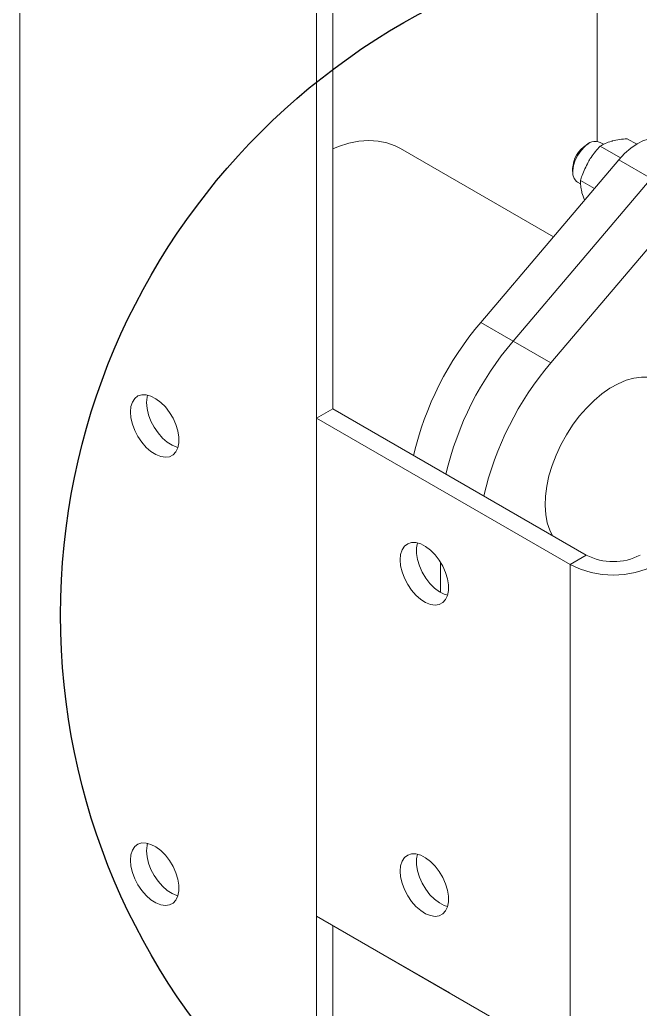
# Model space of a CAD drawing. Header units: millimetres. Extents: x 953 to 17674, y 376 to 6295.
# Drawn here: x 2535 to 2697.6, y 2617.4 to 2876.9 of the extents above; entities that cross this region are included whole.
import ezdxf

# ---------------------------------------------------------------- set-up
doc = ezdxf.new("R2010")
doc.units = ezdxf.units.MM

msp = doc.modelspace()

# ---------------------------------------------------------------- linework, layer by layer
at = {"linetype": 'Continuous', "lineweight": 20}
for p, q in [((2534.99837, 1659.05606), (2534.99837, 2981.85215)), ((2686.31922, 2979.40286), (2686.31922, 2845.0161)), ((2617.02275, 2774.8659), (2617.02275, 2939.39892)), ((2612.78012, 1614.15361), (2612.78012, 2936.9497)), ((2694.25573, 2845.72962), (2696.71264, 2844.31128)), ((2674.88889, 2820.01323), (2634.77833, 2843.16856)), ((2684.17176, 2844.44988), (2683.49018, 2844.05638)), ((2687.14889, 2843.78504), (2692.4593, 2840.7194)), ((2688.02398, 2844.25558), (2687.17219, 2844.74731)), ((2692.02264, 2840.219), (2655.83312, 2797.54086)), ((2700.5079, 2835.32056), (2692.02264, 2840.219)), ((2679.92976, 2837.8889), (2679.9298, 2837.10187)), ((2700.5079, 2835.32056), (2664.31838, 2792.64243)), ((2681.97696, 2834.77123), (2685.6198, 2832.66826)), ((2681.17267, 2834.35477), (2682.0103, 2833.87122)), ((2710.40743, 2829.60568), (2674.21792, 2786.92755)), ((2664.31838, 2792.64243), (2655.83312, 2797.54086)), ((2674.21792, 2786.92755), (2664.31838, 2792.64243)), ((2612.78012, 2772.41668), (2617.02275, 2774.8659)), ((2612.78012, 2772.41668), (2617.02275, 2774.8659)), ((2683.49077, 2736.49473), (2617.02275, 2774.8659)), ((2683.49077, 2736.49473), (2617.02275, 2774.8659)), ((2679.24814, 2734.04551), (2612.78012, 2772.41668)), ((2612.78012, 2772.41668), (2612.78012, 2641.77019)), ((2679.24814, 2734.04551), (2612.78012, 2772.41668)), ((2683.49077, 2736.49473), (2679.24814, 2734.04551)), ((2683.49077, 2736.49473), (2679.24814, 2734.04551)), ((2645.30699, 2734.6206), (2645.30699, 2726.69271)), ((2645.30699, 2734.6206), (2645.30699, 2726.69266)), ((2679.24814, 2720.98297), (2679.24814, 2734.04551)), ((2679.24814, 2603.39899), (2679.24814, 2734.04551)), ((2612.78012, 2641.77019), (2647.69179, 2621.61611)), ((2612.78012, 2641.77016), (2679.24814, 2603.39899)), ((2617.02275, 2342.91589), (2617.02275, 2639.3209))]:
    msp.add_line(p, q, dxfattribs=at)
at = {"linetype": 'Continuous', "lineweight": 20, "flags": 128}
for points in [[(2634.77833, 2843.16856), (2633.40361, 2843.86872), (2631.23241, 2844.64172), (2628.91263, 2845.09611), (2626.46297, 2845.22829), (2623.90316, 2845.03697), (2621.25377, 2844.52373), (2618.53618, 2843.69293), (2617.02275, 2843.10377)], [(2704.42521, 2845.17947), (2704.39887, 2845.19453), (2703.12326, 2845.70622), (2701.69361, 2845.88204), (2700.14552, 2845.71751), (2698.51741, 2845.21691), (2696.84976, 2844.39262), (2695.18399, 2843.26503), (2693.56151, 2841.86213), (2692.02264, 2840.219)], [(2683.1192, 2843.68894), (2682.13023, 2842.66646), (2681.26955, 2841.44822), (2680.5913, 2840.11074), (2680.13805, 2838.73815), (2679.9383, 2837.4166), (2680.00459, 2836.22918), (2680.33277, 2835.25047), (2680.9022, 2834.54204), (2681.17267, 2834.35477)], [(2674.67112, 2741.58623), (2673.93937, 2743.03825), (2673.28525, 2744.98364), (2672.87364, 2747.14223), (2672.71032, 2749.48347), (2672.79761, 2751.97454), (2673.13428, 2754.58057), (2673.71561, 2757.26497), (2674.53339, 2759.98988), (2675.57618, 2762.71727), (2676.82934, 2765.40871), (2678.27531, 2768.02651), (2679.89371, 2770.53389), (2681.66189, 2772.89569), (2683.555, 2775.07856), (2685.54648, 2777.0521), (2687.60835, 2778.78856), (2689.71169, 2780.26346), (2691.82695, 2781.45616), (2693.92448, 2782.3499), (2695.97479, 2782.93206), (2697.94912, 2783.19469), (2699.81974, 2783.13386)], [(2563.98975, 2774.04517), (2564.11998, 2775.44935), (2564.50546, 2776.64554), (2565.13041, 2777.58492), (2565.96914, 2778.2289), (2566.9874, 2778.55128), (2568.14349, 2778.53869), (2569.39003, 2778.19179), (2570.67601, 2777.52475), (2571.94885, 2776.56481), (2573.15635, 2775.35125), (2574.24914, 2773.9339), (2575.18244, 2772.37062), (2575.91798, 2770.72565), (2576.42577, 2769.06607), (2576.68497, 2767.45985), (2576.68497, 2765.97289), (2576.42577, 2764.66604), (2575.91798, 2763.59273), (2575.18244, 2762.79691), (2574.24914, 2762.3113), (2573.15635, 2762.15555), (2571.94885, 2762.33624), (2570.67601, 2762.84589), (2569.39003, 2763.66361), (2568.14349, 2764.75594), (2566.9874, 2766.07813), (2565.96914, 2767.57609), (2565.13041, 2769.18853), (2564.50546, 2770.84947), (2564.11998, 2772.49072), (2563.98975, 2774.04517)], [(2568.23238, 2776.49438), (2568.36261, 2777.89856), (2568.50659, 2778.47025)], [(2576.44343, 2764.72178), (2576.19147, 2764.78546), (2574.91864, 2765.29511), (2573.63265, 2766.11283), (2572.38612, 2767.20515), (2571.23003, 2768.52735), (2570.21176, 2770.02531), (2569.37304, 2771.63775), (2568.74809, 2773.29869), (2568.36261, 2774.93994), (2568.23238, 2776.49438)], [(2634.70044, 2735.26615), (2634.83068, 2736.67023), (2635.21615, 2737.86652), (2635.84111, 2738.80581), (2636.67983, 2739.44988), (2637.6981, 2739.77217), (2638.8541, 2739.75972), (2640.10072, 2739.41277), (2641.3867, 2738.74573), (2642.65954, 2737.7857), (2643.86704, 2736.57223), (2644.95983, 2735.15488), (2645.89304, 2733.59165), (2646.62867, 2731.94654), (2647.13646, 2730.28696), (2647.39566, 2728.68083), (2647.39566, 2727.19388), (2647.13646, 2725.88703), (2646.62867, 2724.81372), (2645.89304, 2724.01795), (2644.95983, 2723.53219), (2643.86704, 2723.37654), (2642.65954, 2723.55723), (2641.3867, 2724.06678), (2640.10072, 2724.8845), (2638.8541, 2725.97687), (2637.6981, 2727.29902), (2636.67983, 2728.79707), (2635.84111, 2730.40952), (2635.21615, 2732.07036), (2634.83068, 2733.71161), (2634.70044, 2735.26615)], [(2634.70044, 2735.2661), (2634.83068, 2736.67023), (2635.21615, 2737.86647), (2635.84111, 2738.80581), (2636.67983, 2739.44983), (2637.6981, 2739.77217), (2638.8541, 2739.75967), (2640.10072, 2739.41273), (2641.3867, 2738.74568), (2642.65954, 2737.7857), (2643.86704, 2736.57218), (2644.95983, 2735.15483), (2645.89304, 2733.5916), (2646.62867, 2731.94654), (2647.13646, 2730.28696), (2647.39566, 2728.68078), (2647.39566, 2727.19383), (2647.13646, 2725.88698), (2646.62867, 2724.81367), (2645.89304, 2724.0179), (2644.95983, 2723.53219), (2643.86704, 2723.37651), (2642.65954, 2723.55716), (2641.3867, 2724.06678), (2640.10072, 2724.88448), (2638.8541, 2725.97685), (2637.6981, 2727.29904), (2636.67983, 2728.79702), (2635.84111, 2730.40947), (2635.21615, 2732.07036), (2634.83068, 2733.71161), (2634.70044, 2735.2661)], [(2639.21728, 2739.69114), (2638.97569, 2738.44001), (2638.97569, 2736.95306), (2639.2349, 2735.34694), (2639.74268, 2733.68735), (2640.47831, 2732.04224), (2641.41161, 2730.47896), (2642.50431, 2729.06166), (2643.71182, 2727.8482), (2644.98465, 2726.88816), (2646.27072, 2726.22107), (2647.15404, 2725.94271)], [(2639.21728, 2739.69114), (2638.97569, 2738.43996), (2638.97569, 2736.95301), (2639.2349, 2735.34689), (2639.74268, 2733.6873), (2640.47831, 2732.04219), (2641.41161, 2730.47896), (2642.50431, 2729.06163), (2643.71182, 2727.84812), (2644.98465, 2726.88816), (2646.27072, 2726.22105), (2647.15412, 2725.94266)], [(2563.98975, 2656.46335), (2564.11998, 2657.86743), (2564.50546, 2659.06372), (2565.13041, 2660.003), (2565.96914, 2660.64708), (2566.9874, 2660.96937), (2568.14349, 2660.95687), (2569.39003, 2660.60997), (2570.67601, 2659.94283), (2571.94885, 2658.98289), (2573.15635, 2657.76943), (2574.24914, 2656.35198), (2575.18244, 2654.7888), (2575.91798, 2653.14374), (2576.42577, 2651.48415), (2576.68497, 2649.87803), (2576.68497, 2648.39108), (2576.42577, 2647.08422), (2575.91798, 2646.01091), (2575.18244, 2645.2151), (2574.24914, 2644.72938), (2573.15635, 2644.57373), (2571.94885, 2644.75443), (2570.67601, 2645.26398), (2569.39003, 2646.0817), (2568.14349, 2647.17402), (2566.9874, 2648.49622), (2565.96914, 2649.99427), (2565.13041, 2651.60671), (2564.50546, 2653.26755), (2564.11998, 2654.9088), (2563.98975, 2656.46335)], [(2568.23238, 2658.91256), (2568.36261, 2660.31665), (2568.50659, 2660.88833)], [(2576.44343, 2647.13986), (2576.19147, 2647.20364), (2574.91864, 2647.71319), (2573.63265, 2648.53092), (2572.38612, 2649.62324), (2571.23003, 2650.94543), (2570.21176, 2652.44349), (2569.37304, 2654.05593), (2568.74809, 2655.71677), (2568.36261, 2657.35802), (2568.23238, 2658.91256)], [(2634.70044, 2653.61205), (2634.83068, 2655.01623), (2635.21615, 2656.21242), (2635.84111, 2657.15171), (2636.67983, 2657.79578), (2637.6981, 2658.11817), (2638.8541, 2658.10562), (2640.10072, 2657.75868), (2641.3867, 2657.09163), (2642.65954, 2656.1317), (2643.86704, 2654.91814), (2644.95983, 2653.50078), (2645.89304, 2651.93755), (2646.62867, 2650.29244), (2647.13646, 2648.63286), (2647.39566, 2647.02674), (2647.39566, 2645.53978), (2647.13646, 2644.23293), (2646.62867, 2643.15962), (2645.89304, 2642.36385), (2644.95983, 2641.87819), (2643.86704, 2641.72244), (2642.65954, 2641.90313), (2641.3867, 2642.41278), (2640.10072, 2643.2304), (2638.8541, 2644.32278), (2637.6981, 2645.64502), (2636.67983, 2647.14298), (2635.84111, 2648.75542), (2635.21615, 2650.41626), (2634.83068, 2652.05761), (2634.70044, 2653.61205)], [(2634.70044, 2653.61205), (2634.83068, 2655.01618), (2635.21615, 2656.2124), (2635.84111, 2657.15173), (2636.67983, 2657.79578), (2637.6981, 2658.11812), (2638.8541, 2658.1056), (2640.10072, 2657.75865), (2641.3867, 2657.09159), (2642.65954, 2656.13162), (2643.86704, 2654.91811), (2644.95983, 2653.50074), (2645.89304, 2651.93753), (2646.62867, 2650.29244), (2647.13646, 2648.63286), (2647.39566, 2647.02671), (2647.39566, 2645.53978), (2647.13646, 2644.23291), (2646.62867, 2643.15959), (2645.89304, 2642.36385), (2644.95983, 2641.87811), (2643.86704, 2641.72244), (2642.65954, 2641.90308), (2641.3867, 2642.41271), (2640.10072, 2643.2304), (2638.8541, 2644.32278), (2637.6981, 2645.64497), (2636.67983, 2647.14295), (2635.84111, 2648.75537), (2635.21615, 2650.41626), (2634.83068, 2652.05753), (2634.70044, 2653.61205)], [(2639.21728, 2658.03704), (2638.97569, 2656.78592), (2638.97569, 2655.29896), (2639.2349, 2653.69284), (2639.74268, 2652.03325), (2640.47831, 2650.38814), (2641.41161, 2648.82496), (2642.50431, 2647.40756), (2643.71182, 2646.1941), (2644.98465, 2645.23416), (2646.27072, 2644.56697), (2647.15404, 2644.28871)], [(2639.21728, 2658.03704), (2638.97569, 2656.78589), (2638.97569, 2655.29896), (2639.2349, 2653.69282), (2639.74268, 2652.03323), (2640.47831, 2650.38814), (2641.41161, 2648.82489), (2642.50431, 2647.40756), (2643.71182, 2646.19405), (2644.98465, 2645.23409), (2646.27072, 2644.56697), (2647.15404, 2644.28864)]]:
    msp.add_lwpolyline(points, dxfattribs=at)
msp.add_circle((2724.85655, 2720.77889), 179.16695)
at = {"linetype": 'Continuous', "lineweight": 20}
for centre, radius, start, end in [((2685.88577, 2841.38404), 3.6009, 69.0685442, 140.2014001), ((2687.54482, 2837.60425), 7.62038, 122.1460239, 177.8592622), ((2718.89765, 2743.87204), 82.80988, 139.6017353, 166.9157433), ((2727.3829, 2738.97361), 82.80988, 139.6017353, 166.9157433), ((2737.28244, 2733.25872), 82.80988, 139.6017353, 166.9157433), ((2690.56183, 2750.14182), 15.3702, 242.6096738, 297.3905233), ((2690.56183, 2750.14182), 15.3702, 242.6096738, 297.3905233), ((2690.56187, 2755.67842), 24.41277, 242.3910136, 297.6089864), ((2690.56187, 2755.67842), 24.41277, 242.3910136, 297.6089864)]:
    msp.add_arc(centre, radius, start, end, dxfattribs=at)
for points, knots in [([(2687.14889, 2843.78504), (2687.56708, 2844.03467), (2688.41112, 2844.53851), (2689.55619, 2844.90207), (2690.13391, 2845.08551)], [0, 0, 0, 0, 0.495460151, 1, 1, 1, 1]), ([(2690.13391, 2845.08551), (2690.2188, 2845.10815), (2690.86158, 2845.27961), (2692.18861, 2845.53722), (2693.56248, 2845.6651), (2694.25573, 2845.72962)], [0, 0, 0, 0, 0.070093501, 0.530778875, 1, 1, 1, 1]), ([(2683.99453, 2839.60621), (2684.23808, 2840.01117), (2685.1447, 2841.51863), (2686.30227, 2842.82766), (2687.14889, 2843.78504)], [0, 0, 0, 0, 0.268635972, 1, 1, 1, 1]), ([(2681.97696, 2834.77123), (2682.10826, 2835.1991), (2682.61806, 2836.86047), (2683.40802, 2838.43626), (2683.99453, 2839.60621)], [0, 0, 0, 0, 0.257542986, 1, 1, 1, 1]), ([(2682.37603, 2831.56464), (2682.35376, 2831.64807), (2682.18515, 2832.27975), (2681.98194, 2833.40415), (2681.97863, 2834.31275), (2681.97696, 2834.77123)], [0, 0, 0, 0, 0.070103237, 0.530772683, 1, 1, 1, 1]), ([(2683.04404, 2829.63052), (2683.03782, 2829.64428), (2682.72926, 2830.32749), (2682.55085, 2830.95236), (2682.37603, 2831.56464)], [0, 0, 0, 0, 0.0201358, 1, 1, 1, 1])]:
    msp.add_open_spline(points, degree=3, knots=knots, dxfattribs=at)

doc.saveas('drawing.dxf')
